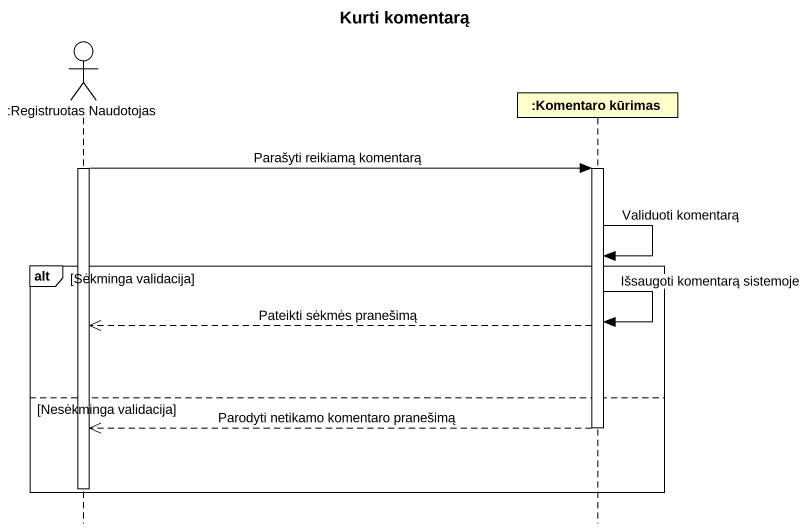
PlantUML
@startuml
title Kurti komentarą
hide footbox
actor ":Registruotas Naudotojas" as Registruotas_Naudotojas
participant ":Komentaro kūrimas" as Komentaro_kūrimas

activate Registruotas_Naudotojas
Registruotas_Naudotojas -> Komentaro_kūrimas : Parašyti reikiamą komentarą
activate Komentaro_kūrimas
Komentaro_kūrimas -> Komentaro_kūrimas : Validuoti komentarą
alt Sėkminga validacija
  Komentaro_kūrimas -> Komentaro_kūrimas : Išsaugoti komentarą sistemoje
  Komentaro_kūrimas -->> Registruotas_Naudotojas : Pateikti sėkmės pranešimą
else Nesėkminga validacija
  Komentaro_kūrimas -->> Registruotas_Naudotojas : Parodyti netikamo komentaro pranešimą
  deactivate Komentaro_kūrimas
  deactivate Registruotas_Naudotojas
end
@enduml
